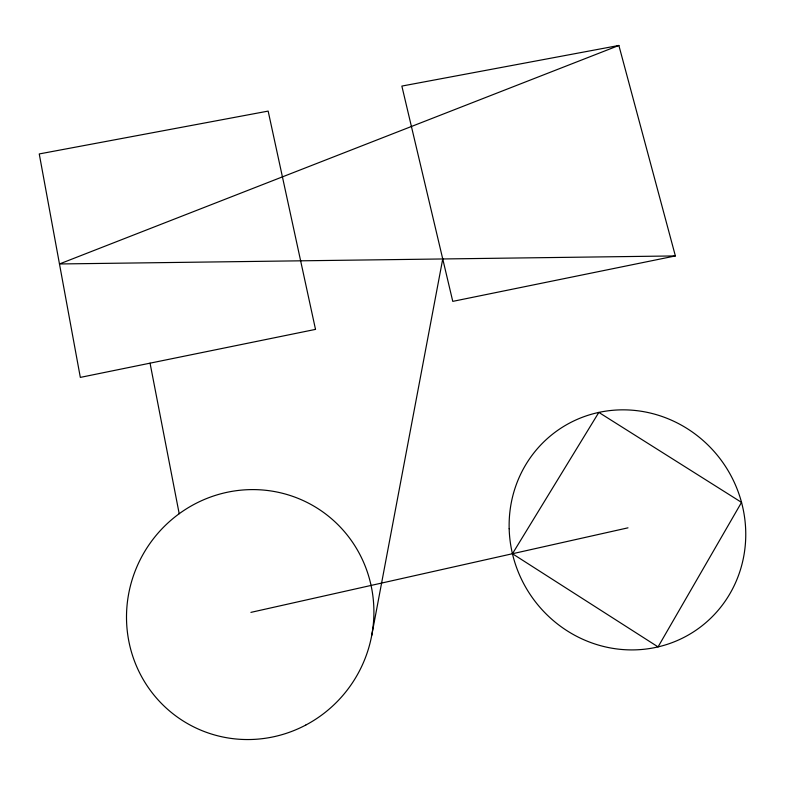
<?xml version="1.0" encoding="UTF-8"?>
<svg xmlns="http://www.w3.org/2000/svg" width="785" height="785" viewBox="0 0 785 785"><rect width="100%" height="100%" fill="white"/><g stroke="black" fill="none" stroke-linecap="round" stroke-linejoin="round"><path stroke-width="1.18" d="M371.697 635.536L442.74 258.962M618.874 45.461L59.474 263.966L675.375 255.93L618.874 45.461L401.861 86.075L452.768 301.371L675.375 255.93M250.906 612.379L627.99 527.834M150.053 363.17L179.196 513.714M741.531 502.38L658.056 646.899L512.448 553.739L598.837 412.41L741.531 502.38M315.511 329.386L80.325 377.399L39.25 153.938L268.156 111.097L315.511 329.386M305.738 725.075A125.757 122.911 -58.3 0 0 318.161 508.758A125.757 122.911 -58.3 0 0 126.709 609.876A125.757 122.911 -58.3 0 0 305.738 725.075M509.171 528.747A121.528 116.779 55.6 0 0 689.426 634.388A121.528 116.779 55.6 0 0 683.745 426.5A121.528 116.779 55.6 0 0 509.171 528.747"/></g></svg>
